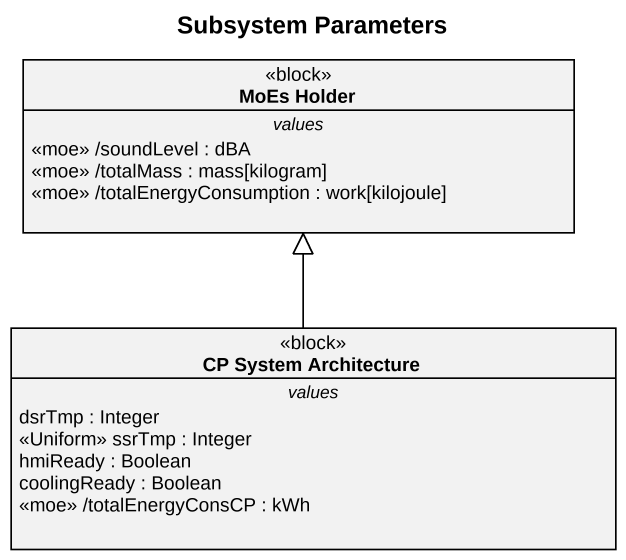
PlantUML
@startuml
title Subsystem Parameters
hide circle
hide empty members
class "MoEs Holder" as MoEs_Holder <<block>> {
  -- values --
  <<moe>> /soundLevel : dBA
  <<moe>> /totalMass : mass[kilogram]
  <<moe>> /totalEnergyConsumption : work[kilojoule]
}
class "CP System Architecture" as CP_System_Architecture <<block>> {
  -- values --
  dsrTmp : Integer
  <<Uniform>> ssrTmp : Integer
  hmiReady : Boolean
  coolingReady : Boolean
  <<moe>> /totalEnergyConsCP : kWh
}
CP_System_Architecture -up-|> MoEs_Holder
@enduml
